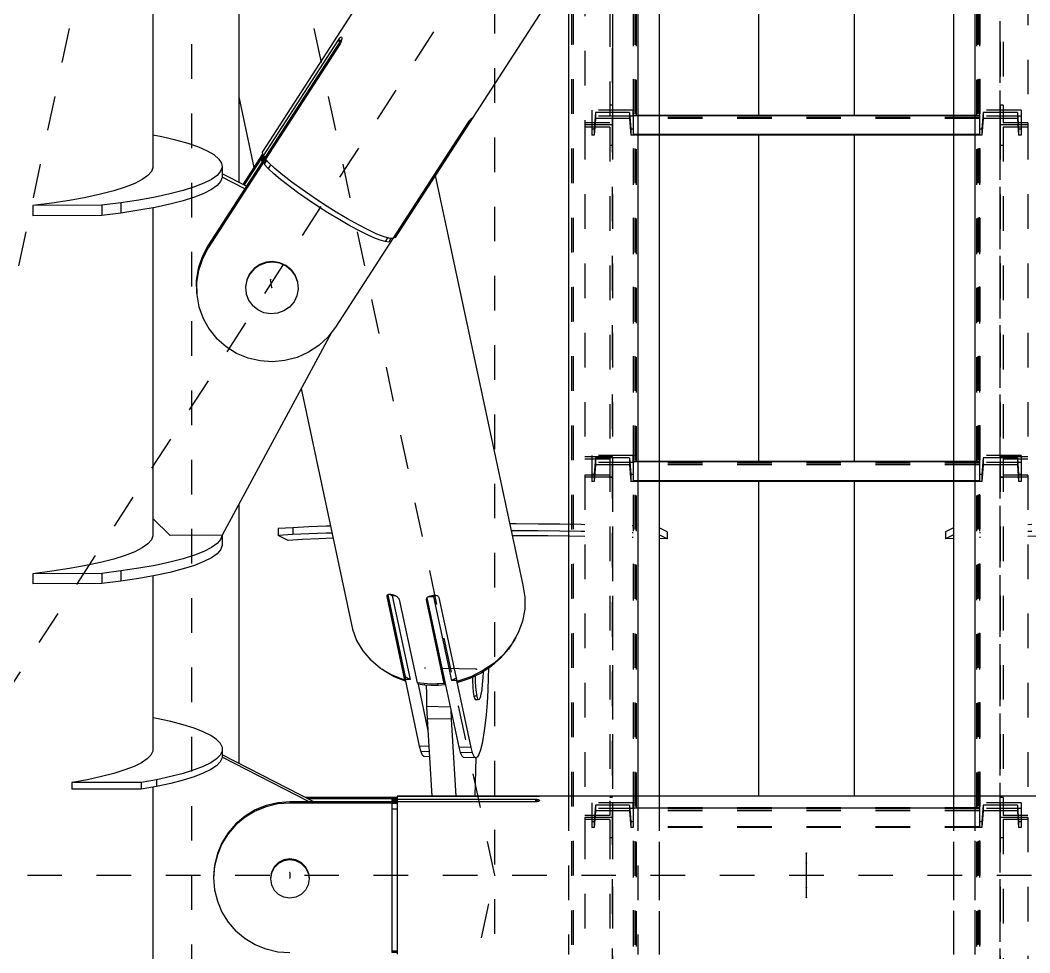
# Model space of a CAD drawing. Header units: millimetres. Extents: x 149919 to 150445, y 136651 to 136866.
# Drawn here: x 150260.593 to 150263.509, y 136700.952 to 136703.645 of the extents above; entities that cross this region are included whole.
import ezdxf

# ---------------------------------------------------------------- set-up
doc = ezdxf.new("R2010")
doc.units = ezdxf.units.MM
doc.header["$LTSCALE"] = 0.25
for name, pattern in [('CENTER', [50.8, 31.75, -6.35, 6.35, -6.35]), ('XKITLINE00', [0]), ('XKITLINE02', [4, 2, -2]), ('XKITLINE03', [6, 3, -1, 1, -1])]:
    doc.linetypes.add(name, pattern=pattern)

# ---------------------------------------------------------------- blocks, each defined once
blk = doc.blocks.new('çatıı')
at = {"color": 8, "linetype": 'CENTER'}
for p, q in [((12015, 4763.35), (12015, 6431.43)), ((12015, 5080.27), (11840, 5900.27)), ((11840, 5080.27), (12370, 5900.27)), ((11840, 5080.27), (11927.5, 5490.27)), ((11927.5, 4670.27), (11927.5, 5490.27)), ((11950.6, 5250.01), (11950.27, 5252.29)), ((12009.7, 5139.77), (11994.83, 5140.11)), ((12105, 5076.72), (12105, 5086.71)), ((12105, 5073.84), (12105, 5083.83)), ((11840, 5080.27), (12370, 5080.27)), ((11840, 4260.27), (12015, 5080.27)), ((11955.8, 5081.06), (11955.8, 5079.49))]:
    blk.add_line(p, q, dxfattribs=at)
at = {"color": 8, "linetype": 'XKITLINE00'}
for p, q in [((12223.93, 5716.37), (11947.78, 5289.11)), ((12262.38, 5691.7), (11986.23, 5264.45)), ((11916.2, 5629.8), (11916.2, 5284.49)), ((11941.09, 5413.7), (11941.09, 5280.41)), ((12091.2, 5394), (12091.2, 5299.69)), ((12118.8, 5394), (12118.8, 5299.69)), ((11969.85, 5321.62), (11969.63, 5321.31)), ((11970.07, 5321.88), (11969.85, 5321.62)), ((11970.65, 5321.12), (11969.85, 5321.62)), ((11970.27, 5322.09), (11970.07, 5321.88)), ((11970.46, 5322.22), (11970.27, 5322.09)), ((11970.62, 5322.28), (11970.46, 5322.22)), ((11970.73, 5322.26), (11970.62, 5322.28)), ((11970.73, 5322.26), (11970.79, 5322.16)), ((11970.78, 5321.73), (11970.74, 5321.42)), ((11970.81, 5321.98), (11970.78, 5321.79)), ((11970.78, 5321.79), (11970.78, 5321.73)), ((11970.79, 5322.16), (11970.81, 5321.98)), ((11970.24, 5320.92), (11932.15, 5262)), ((11969.63, 5321.31), (11948.12, 5288.02)), ((11970.28, 5320.61), (11948.77, 5287.32)), ((11970.3, 5320.39), (11948.78, 5287.1)), ((11970.49, 5320.78), (11969.63, 5321.31)), ((11970.24, 5320.92), (11970.28, 5320.61)), ((11970.5, 5320.75), (11970.24, 5320.92)), ((11970.38, 5320.52), (11970.28, 5320.61)), ((11970.49, 5320.72), (11970.3, 5320.39)), ((11970.49, 5320.78), (11970.48, 5320.77)), ((11970.64, 5321.07), (11970.49, 5320.72)), ((11970.56, 5320.89), (11970.49, 5320.78)), ((11970.74, 5321.42), (11970.64, 5321.07)), ((11941.09, 5305.04), (11945.43, 5284.68)), ((12007.76, 5298.3), (12007.53, 5298.04)), ((12007.92, 5298.46), (12007.76, 5298.3)), ((12007.95, 5298.23), (12007.78, 5297.94)), ((12008.1, 5298.48), (12007.95, 5298.23)), ((12008.11, 5298.7), (12007.97, 5298.52)), ((12008.2, 5298.67), (12008.1, 5298.48)), ((12008.21, 5298.8), (12008.11, 5298.7)), ((12008.25, 5298.79), (12008.2, 5298.67)), ((12008.25, 5298.83), (12008.21, 5298.8)), ((12008.25, 5298.83), (12008.25, 5298.79)), ((12007.08, 5297.43), (11985.56, 5264.14)), ((12007.58, 5297.63), (11986.06, 5264.34)), ((12007.3, 5297.75), (12007.08, 5297.43)), ((12007.53, 5298.04), (12007.3, 5297.75)), ((12007.58, 5297.63), (12007.33, 5297.78)), ((12007.78, 5297.94), (12007.56, 5298.08)), ((12007.78, 5297.94), (12007.58, 5297.63)), ((11918.81, 5293.53), (11916.2, 5294.03)), ((11922.88, 5292.58), (11918.81, 5293.53)), ((11926.45, 5291.57), (11922.88, 5292.58)), ((12091.2, 5294.01), (12091.2, 5199.72)), ((12118.8, 5294.01), (12118.8, 5199.72)), ((11929.51, 5290.51), (11926.45, 5291.57)), ((11932.01, 5289.41), (11929.51, 5290.51)), ((11933.95, 5288.28), (11932.01, 5289.41)), ((11948.79, 5287.09), (11932.23, 5261.47)), ((11935.31, 5287.12), (11933.95, 5288.28)), ((11935.31, 5287.12), (11936.08, 5285.94)), ((11947.86, 5288.44), (11942.28, 5279.81)), ((11947.42, 5287.11), (11942.6, 5279.66)), ((11947.38, 5287.55), (11947.36, 5287.29)), ((11947.36, 5287.29), (11947.46, 5286.95)), ((11947.9, 5288.36), (11947.38, 5287.55)), ((11948.14, 5288.01), (11947.46, 5286.95)), ((11947.46, 5286.95), (11947.67, 5286.55)), ((11948.48, 5287.8), (11947.67, 5286.55)), ((11947.91, 5286.4), (11947.67, 5286.55)), ((11947.78, 5289.11), (11947.87, 5288.42)), ((11947.87, 5288.42), (11948.12, 5288.02)), ((11948.72, 5287.65), (11948.12, 5288.02)), ((11949.1, 5286.74), (11948.37, 5285.6)), ((11948.72, 5287.65), (11948.48, 5287.8)), ((11948.87, 5287.22), (11948.77, 5287.32)), ((11948.77, 5287.32), (11948.8, 5287.11)), ((11948.78, 5287.1), (11949.77, 5286.01)), ((11916.26, 5284.66), (11915.83, 5283.48)), ((11916.21, 5284.98), (11916.26, 5284.66)), ((11936.25, 5284.75), (11935.82, 5283.57)), ((11936.08, 5285.94), (11936.25, 5284.75)), ((11936.25, 5284.75), (11936.25, 5281.8)), ((11948.37, 5285.6), (11949.56, 5284.34)), ((11950.31, 5285.5), (11949.56, 5284.34)), ((11951.17, 5282.85), (11949.56, 5284.34)), ((11951.52, 5284.36), (11949.77, 5286.01)), ((11953.75, 5282.48), (11951.52, 5284.36)), ((11913.19, 5281.16), (11911, 5280.03)), ((11914.8, 5282.31), (11913.19, 5281.16)), ((11915.83, 5283.48), (11914.8, 5282.31)), ((11933.18, 5281.24), (11930.99, 5280.12)), ((11934.79, 5282.4), (11933.18, 5281.24)), ((11935.82, 5283.57), (11934.79, 5282.4)), ((11936.25, 5281.8), (11935.82, 5280.61)), ((11943.33, 5279.29), (11936.25, 5282.82)), ((11942.85, 5278.55), (11936.25, 5281.85)), ((11953.15, 5281.17), (11951.17, 5282.85)), ((11955.47, 5279.35), (11953.15, 5281.17)), ((11956.38, 5280.43), (11953.75, 5282.48)), ((11997.81, 5282.36), (12023.06, 5164.02)), ((11904.97, 5277.91), (11901.17, 5276.93)), ((11908.25, 5278.95), (11904.97, 5277.91)), ((11911, 5280.03), (11908.25, 5278.95)), ((11924.96, 5278), (11921.17, 5277.02)), ((11928.24, 5279.04), (11924.96, 5278)), ((11930.99, 5280.12), (11928.24, 5279.04)), ((11933.18, 5278.29), (11930.99, 5277.17)), ((11934.79, 5279.44), (11933.18, 5278.29)), ((11935.82, 5280.61), (11934.79, 5279.44)), ((11958.05, 5277.44), (11955.47, 5279.35)), ((11959.33, 5278.27), (11956.38, 5280.43)), ((11962.51, 5276.06), (11959.33, 5278.27)), ((11892.17, 5275.16), (11887.04, 5274.39)), ((11896.9, 5276.01), (11892.17, 5275.16)), ((11901.17, 5276.93), (11896.9, 5276.01)), ((11912.17, 5275.25), (11907.04, 5274.48)), ((11916.89, 5276.1), (11912.17, 5275.25)), ((11921.17, 5277.02), (11916.89, 5276.1)), ((11924.96, 5275.05), (11921.17, 5274.07)), ((11928.24, 5276.08), (11924.96, 5275.05)), ((11930.99, 5277.17), (11928.24, 5276.08)), ((11960.84, 5275.48), (11958.05, 5277.44)), ((11963.77, 5273.52), (11960.84, 5275.48)), ((11965.83, 5273.87), (11962.51, 5276.06)), ((11887.04, 5274.39), (11881.54, 5273.7)), ((11901.53, 5273.79), (11881.54, 5273.7)), ((11881.54, 5273.7), (11881.54, 5270.75)), ((11907.04, 5274.48), (11901.53, 5273.79)), ((11901.53, 5273.79), (11901.53, 5270.84)), ((11907.04, 5274.48), (11907.04, 5271.52)), ((11912.17, 5272.3), (11907.04, 5271.52)), ((11916.89, 5273.15), (11912.17, 5272.3)), ((11916.2, 5273.02), (11916.2, 5178.17)), ((11916.22, 5273.03), (11916.22, 5183.33)), ((11921.17, 5274.07), (11916.89, 5273.15)), ((11966.76, 5271.61), (11963.77, 5273.52)), ((11969.19, 5271.78), (11965.83, 5273.87)), ((11901.53, 5270.84), (11881.54, 5270.75)), ((11907.04, 5271.52), (11901.53, 5270.84)), ((11969.73, 5269.8), (11966.76, 5271.61)), ((11972.48, 5269.83), (11969.19, 5271.78)), ((11972.61, 5268.13), (11969.73, 5269.8)), ((11975.6, 5268.1), (11972.48, 5269.83)), ((11975.33, 5266.65), (11972.61, 5268.13)), ((11977.83, 5265.4), (11975.33, 5266.65)), ((11978.47, 5266.63), (11975.6, 5268.1)), ((11980.98, 5265.46), (11978.47, 5266.63)), ((11985.52, 5264.14), (11968.97, 5238.54)), ((11980.03, 5264.4), (11977.83, 5265.4)), ((11981.88, 5263.68), (11980.03, 5264.4)), ((11983.07, 5264.65), (11980.98, 5265.46)), ((11983.33, 5263.25), (11981.88, 5263.68)), ((11984.67, 5264.2), (11983.07, 5264.65)), ((11984.05, 5264.37), (11983.33, 5263.25)), ((11984.36, 5263.14), (11983.33, 5263.25)), ((11985.02, 5264.17), (11984.36, 5263.14)), ((11985.56, 5264.14), (11984.67, 5264.2)), ((11986.06, 5264.34), (11985.8, 5264.5)), ((11986.23, 5264.45), (11986.06, 5264.34)), ((11932.15, 5262), (11930.48, 5258.86)), ((11932.23, 5261.47), (11930.55, 5258.33)), ((11932.15, 5262), (11932.23, 5261.47)), ((11930.48, 5258.86), (11929.34, 5255.49)), ((11930.55, 5258.33), (11929.42, 5254.96)), ((11930.48, 5258.86), (11930.55, 5258.33)), ((11950.94, 5257.48), (11948.96, 5257.31)), ((11952.89, 5257.15), (11950.94, 5257.48)), ((11929.34, 5255.49), (11928.79, 5251.98)), ((11929.42, 5254.96), (11928.86, 5251.46)), ((11945.47, 5255.51), (11944.2, 5254)), ((11945.49, 5255.36), (11944.22, 5253.86)), ((11947.1, 5256.63), (11945.47, 5255.51)), ((11947.12, 5256.49), (11945.49, 5255.36)), ((11948.96, 5257.31), (11947.1, 5256.63)), ((11948.98, 5257.17), (11947.12, 5256.49)), ((11950.96, 5257.34), (11948.98, 5257.17)), ((11952.91, 5257.01), (11950.96, 5257.34)), ((11954.69, 5256.33), (11952.89, 5257.15)), ((11954.71, 5256.19), (11952.91, 5257.01)), ((11954.69, 5256.33), (11954.71, 5256.19)), ((11956.21, 5255.08), (11954.69, 5256.33)), ((11956.23, 5254.94), (11954.71, 5256.19)), ((11956.21, 5255.08), (11957.34, 5253.49)), ((11956.23, 5254.94), (11957.36, 5253.35)), ((11928.79, 5251.98), (11928.83, 5248.44)), ((11943.36, 5252.23), (11943.01, 5250.31)), ((11943.38, 5252.09), (11943.03, 5250.17)), ((11944.2, 5254), (11943.36, 5252.23)), ((11944.22, 5253.86), (11943.38, 5252.09)), ((11944.2, 5254), (11944.22, 5253.86)), ((11957.34, 5253.49), (11958.02, 5251.65)), ((11957.36, 5253.35), (11958.04, 5251.51)), ((11958.02, 5251.65), (11958.04, 5251.51)), ((11928.86, 5251.46), (11928.9, 5247.91)), ((11943.03, 5250.17), (11943.2, 5248.22)), ((11958.21, 5249.57), (11957.86, 5247.64)), ((11958.04, 5251.51), (11958.21, 5249.57)), ((11928.83, 5248.44), (11928.9, 5247.91)), ((11928.9, 5247.91), (11929.53, 5244.43)), ((11943.2, 5248.22), (11943.88, 5246.39)), ((11943.88, 5246.39), (11945.01, 5244.79)), ((11957.02, 5245.87), (11955.75, 5244.37)), ((11957.86, 5247.64), (11957.02, 5245.87)), ((11929.53, 5244.43), (11930.74, 5241.09)), ((11946.53, 5243.54), (11945.01, 5244.79)), ((11948.33, 5242.72), (11946.53, 5243.54)), ((11954.12, 5243.24), (11952.26, 5242.57)), ((11955.75, 5244.37), (11954.12, 5243.24)), ((11930.74, 5241.09), (11932.48, 5238)), ((11950.28, 5242.39), (11948.33, 5242.72)), ((11952.26, 5242.57), (11950.28, 5242.39)), ((11932.48, 5238), (11934.72, 5235.23)), ((11967.83, 5237.05), (11936.22, 5178.49)), ((11968.97, 5238.54), (11966.79, 5235.71)), ((11937.4, 5232.87), (11934.72, 5235.23)), ((11966.79, 5235.71), (11964.17, 5233.27)), ((11940.43, 5230.98), (11937.4, 5232.87)), ((11961.17, 5231.29), (11957.89, 5229.81)), ((11964.17, 5233.27), (11961.17, 5231.29)), ((11943.74, 5229.6), (11940.43, 5230.98)), ((11947.24, 5228.79), (11943.74, 5229.6)), ((11950.83, 5228.55), (11947.24, 5228.79)), ((11954.41, 5228.89), (11950.83, 5228.55)), ((11957.89, 5229.81), (11954.41, 5228.89)), ((11959.06, 5220.82), (11973.89, 5151.35)), ((12091.2, 5194.01), (12091.2, 5103.12)), ((12118.8, 5194.01), (12118.8, 5103.12)), ((11941.09, 5187.51), (11941.09, 5112.58)), ((11916.2, 5183.52), (11916.22, 5183.33)), ((11921.22, 5178.43), (11916.22, 5183.33)), ((12021.16, 5181.76), (12019.28, 5181.76)), ((12027.54, 5181.71), (12021.16, 5181.76)), ((12033.81, 5181.63), (12027.54, 5181.71)), ((12039.93, 5181.53), (12033.81, 5181.63)), ((11916.21, 5178.66), (11916.26, 5178.34)), ((11956.7, 5180.63), (11952.47, 5180.4)), ((11952.47, 5180.4), (11952.47, 5178.4)), ((11961.33, 5180.85), (11956.7, 5180.63)), ((11956.7, 5180.63), (11956.7, 5178.64)), ((11961.33, 5178.85), (11956.7, 5178.64)), ((11966.33, 5181.05), (11961.33, 5180.85)), ((11966.33, 5179.05), (11961.33, 5178.85)), ((11967.54, 5181.09), (11966.33, 5181.05)), ((11967.96, 5179.1), (11966.33, 5179.05)), ((12021.16, 5179.76), (12019.7, 5179.76)), ((12027.54, 5179.71), (12021.16, 5179.76)), ((12033.81, 5179.63), (12027.54, 5179.71)), ((12039.93, 5179.53), (12033.81, 5179.63)), ((12041, 5181.51), (12039.93, 5181.53)), ((12041, 5179.51), (12039.93, 5179.53)), ((12055, 5181.15), (12054.72, 5181.16)), ((12055, 5179.15), (12054.72, 5179.16)), ((12064.79, 5179.46), (12062.5, 5180.63)), ((12064.79, 5179.46), (12064.79, 5177.46)), ((12147.48, 5180.63), (12145.2, 5179.46)), ((12145.2, 5179.46), (12145.2, 5177.46)), ((12155.27, 5181.16), (12154.98, 5181.15)), ((12155.27, 5179.16), (12154.98, 5179.15)), ((12170.06, 5181.53), (12168.98, 5181.51)), ((12170.06, 5179.53), (12168.98, 5179.51)), ((11914.8, 5175.98), (11913.19, 5174.83)), ((11915.83, 5177.15), (11914.8, 5175.98)), ((11916.26, 5178.34), (11915.83, 5177.15)), ((11936.22, 5178.49), (11921.22, 5178.43)), ((11934.8, 5176.07), (11933.18, 5174.92)), ((11935.82, 5177.24), (11934.8, 5176.07)), ((11936.25, 5178.43), (11935.82, 5177.24)), ((11936.24, 5178.53), (11936.25, 5178.43)), ((11936.25, 5178.43), (11936.25, 5175.47)), ((11956.7, 5178.64), (11952.47, 5178.4)), ((11955.28, 5176.97), (11952.47, 5178.4)), ((11959.51, 5177.2), (11955.28, 5176.97)), ((11964.15, 5177.42), (11959.51, 5177.2)), ((11968.29, 5177.58), (11964.15, 5177.42)), ((12023.97, 5178.32), (12020.01, 5178.34)), ((12030.35, 5178.28), (12023.97, 5178.32)), ((12036.62, 5178.2), (12030.35, 5178.28)), ((12041, 5178.13), (12036.62, 5178.2)), ((12055, 5177.8), (12054.72, 5177.81)), ((12064.79, 5177.46), (12062.5, 5178.63)), ((12064.79, 5177.46), (12062.5, 5177.55)), ((12147.48, 5178.63), (12145.2, 5177.46)), ((12147.48, 5177.55), (12145.2, 5177.46)), ((12155.27, 5177.81), (12154.98, 5177.8)), ((12173.37, 5178.2), (12168.98, 5178.13)), ((11911, 5173.71), (11908.25, 5172.62)), ((11913.19, 5174.83), (11911, 5173.71)), ((11930.99, 5173.8), (11928.25, 5172.71)), ((11933.18, 5174.92), (11930.99, 5173.8)), ((11934.8, 5173.12), (11933.18, 5171.96)), ((11935.82, 5174.29), (11934.8, 5173.12)), ((11936.25, 5175.47), (11935.82, 5174.29)), ((11901.17, 5170.6), (11896.9, 5169.69)), ((11904.97, 5171.59), (11901.17, 5170.6)), ((11908.25, 5172.62), (11904.97, 5171.59)), ((11921.17, 5170.69), (11916.89, 5169.77)), ((11924.96, 5171.67), (11921.17, 5170.69)), ((11928.25, 5172.71), (11924.96, 5171.67)), ((11930.99, 5170.84), (11928.25, 5169.76)), ((11933.18, 5171.96), (11930.99, 5170.84)), ((11887.04, 5168.06), (11881.54, 5167.37)), ((11901.53, 5167.46), (11881.54, 5167.37)), ((11881.54, 5167.37), (11881.54, 5164.42)), ((11892.18, 5168.84), (11887.04, 5168.06)), ((11896.9, 5169.69), (11892.18, 5168.84)), ((11907.04, 5168.15), (11901.53, 5167.46)), ((11901.53, 5167.46), (11901.53, 5164.51)), ((11912.17, 5168.92), (11907.04, 5168.15)), ((11907.04, 5168.15), (11907.04, 5165.2)), ((11916.89, 5169.77), (11912.17, 5168.92)), ((11921.17, 5167.74), (11916.89, 5166.82)), ((11924.96, 5168.72), (11921.17, 5167.74)), ((11928.25, 5169.76), (11924.96, 5168.72)), ((11901.53, 5164.51), (11881.54, 5164.42)), ((11907.04, 5165.2), (11901.53, 5164.51)), ((11912.17, 5165.97), (11907.04, 5165.2)), ((11916.89, 5166.82), (11912.17, 5165.97)), ((11916.2, 5166.69), (11916.2, 5116.07)), ((11984.08, 5161.26), (11983.9, 5161.14)), ((11984.04, 5161.24), (11989.06, 5137.73)), ((11984.34, 5161.33), (11984.08, 5161.26)), ((11984.09, 5161.26), (11989.15, 5137.58)), ((11984.65, 5161.36), (11984.34, 5161.33)), ((11985.02, 5161.33), (11984.65, 5161.36)), ((11985.38, 5160.95), (11984.66, 5161.36)), ((11985.41, 5161.26), (11985.02, 5161.33)), ((11985.82, 5161.14), (11985.41, 5161.26)), ((12023.06, 5164.02), (12023.67, 5160.61)), ((11983.9, 5161.14), (11983.81, 5160.99)), ((11983.81, 5160.99), (11983.81, 5160.8)), ((11983.81, 5160.8), (11988.96, 5136.65)), ((11985.38, 5160.95), (11990.54, 5136.81)), ((11986.32, 5160.93), (11985.38, 5160.95)), ((11986.21, 5160.99), (11985.82, 5161.14)), ((11986.58, 5160.8), (11986.21, 5160.99)), ((11986.89, 5160.59), (11986.58, 5160.8)), ((11987.14, 5160.37), (11986.89, 5160.59)), ((11987.14, 5160.37), (11987.28, 5160.19)), ((11987.28, 5160.19), (11987.32, 5160.15)), ((11987.32, 5160.15), (11987.4, 5159.95)), ((11987.4, 5159.95), (11992.56, 5135.8)), ((11995.16, 5160.02), (11995.14, 5159.98)), ((11995.14, 5159.98), (11995.14, 5159.78)), ((11995.14, 5159.78), (12000.29, 5135.63)), ((11995.24, 5160.19), (11995.16, 5160.02)), ((11995.42, 5160.4), (11995.24, 5160.19)), ((11995.34, 5160.31), (12000.39, 5136.68)), ((11995.4, 5160.37), (12004.6, 5117.27)), ((11995.69, 5160.6), (11995.42, 5160.4)), ((11996.02, 5160.77), (11995.69, 5160.6)), ((11997.33, 5160.69), (11995.93, 5160.72)), ((11996.4, 5160.91), (11996.02, 5160.77)), ((11996.81, 5161.01), (11996.4, 5160.91)), ((11997.24, 5161.06), (11996.81, 5161.01)), ((11997.64, 5161.07), (11997.24, 5161.06)), ((11998.05, 5161.02), (11997.33, 5160.69)), ((11997.33, 5160.69), (12002.49, 5136.54)), ((11998.02, 5161.03), (11997.64, 5161.07)), ((11998.35, 5160.94), (11998.02, 5161.03)), ((11998.61, 5160.82), (11998.35, 5160.94)), ((11998.79, 5160.65), (11998.61, 5160.82)), ((11998.79, 5160.65), (11998.88, 5160.46)), ((11998.88, 5160.46), (12004.03, 5136.32)), ((12023.67, 5160.61), (12023.65, 5157.13)), ((12023.65, 5157.13), (12023.02, 5153.65)), ((12023.02, 5153.65), (12021.78, 5150.28)), ((11973.89, 5151.35), (11975.1, 5148.09)), ((12021.78, 5150.28), (12019.97, 5147.09)), ((11975.1, 5148.09), (11976.88, 5145.07)), ((12019.97, 5147.09), (12017.62, 5144.16)), ((12019.86, 5146.96), (12018.95, 5145.54)), ((12020.78, 5148.39), (12020.13, 5147.38)), ((12021.03, 5148.97), (12020.78, 5148.39)), ((11976.88, 5145.07), (11979.2, 5142.36)), ((12017.62, 5144.16), (12014.81, 5141.57)), ((12018.95, 5145.54), (12016.68, 5142.93)), ((11981.99, 5140.03), (11979.2, 5142.36)), ((12014.81, 5141.57), (12011.59, 5139.37)), ((12016.68, 5142.93), (12014.02, 5140.63)), ((11985.19, 5138.13), (11981.99, 5140.03)), ((11983.02, 5139.29), (11982.41, 5139.78)), ((11985.98, 5137.6), (11983.02, 5139.29)), ((11988.72, 5136.71), (11985.19, 5138.13)), ((11985.93, 5137.83), (11985.98, 5137.6)), ((11989.08, 5137.91), (11989.02, 5137.28)), ((12011.03, 5138.67), (12007.76, 5137.11)), ((12011.59, 5139.37), (12008.05, 5137.62)), ((12009.33, 5137.86), (12009.36, 5136.36)), ((12014.02, 5140.63), (12011.03, 5138.67)), ((12011.62, 5139.06), (12011.54, 5137.31)), ((12013.17, 5140.07), (12013.13, 5137.42)), ((11989.19, 5136.33), (11985.98, 5137.6)), ((11988.96, 5136.65), (11988.72, 5136.71)), ((11989.06, 5137.73), (11988.96, 5136.65)), ((11989.02, 5137.28), (11989.09, 5136.96)), ((11989.15, 5137.58), (11989.08, 5136.84)), ((11990.54, 5136.81), (11989.08, 5136.84)), ((11989.08, 5136.84), (11993.2, 5117.53)), ((11990.54, 5136.81), (11989.15, 5137.58)), ((11996.4, 5135.45), (11992.56, 5135.8)), ((11992.75, 5135.79), (11992.82, 5135.45)), ((11994.73, 5135.21), (11992.82, 5135.45)), ((11992.83, 5135.45), (11995.69, 5122.02)), ((11994.64, 5135.61), (11994.73, 5135.21)), ((11996.66, 5135.1), (11994.73, 5135.21)), ((11995.22, 5135.18), (11995.23, 5132.78)), ((12000.29, 5135.63), (11996.4, 5135.45)), ((11998.61, 5135.12), (11996.66, 5135.1)), ((11998.51, 5135.55), (11998.61, 5135.12)), ((12000.55, 5135.28), (11998.61, 5135.12)), ((12000.39, 5136.68), (12000.29, 5135.63)), ((12000.41, 5136.91), (12000.35, 5136.25)), ((12000.35, 5136.25), (12000.55, 5135.28)), ((12000.61, 5135.95), (12000.55, 5135.28)), ((12003.84, 5137.18), (12002.49, 5136.54)), ((12003.95, 5136.51), (12002.49, 5136.54)), ((12003.96, 5136.64), (12003.95, 5136.51)), ((12003.95, 5136.51), (12008.07, 5117.2)), ((12004.28, 5136.37), (12004.03, 5136.32)), ((12004.21, 5136.35), (12004.29, 5135.98)), ((12008.05, 5137.62), (12004.28, 5136.37)), ((12007.76, 5137.11), (12004.29, 5135.98)), ((12007.68, 5137.49), (12007.76, 5137.11)), ((12008.54, 5137.49), (12008.56, 5136.38)), ((12008.56, 5136.38), (12008.65, 5134.65)), ((12009.36, 5136.36), (12009.44, 5134.63)), ((12011.4, 5135.48), (12011.22, 5133.87)), ((12011.54, 5137.31), (12011.4, 5135.48)), ((12013.13, 5137.42), (12012.99, 5133.68)), ((11995.23, 5132.78), (11995.32, 5129)), ((12008.65, 5134.65), (12008.79, 5133.17)), ((12008.79, 5133.17), (12008.97, 5132.03)), ((12008.97, 5132.03), (12009.19, 5131.27)), ((12009.77, 5132.01), (12008.97, 5132.03)), ((12009.44, 5134.63), (12009.58, 5133.15)), ((12009.58, 5133.15), (12009.77, 5132.01)), ((12009.77, 5132.01), (12009.99, 5131.25)), ((12011, 5132.55), (12010.75, 5131.59)), ((12011.22, 5133.87), (12011, 5132.55)), ((12012.99, 5133.68), (12012.78, 5130.04)), ((12009.19, 5131.27), (12009.44, 5130.94)), ((12010.23, 5130.92), (12009.44, 5130.94)), ((12009.99, 5131.25), (12010.23, 5130.92)), ((12010.49, 5131.04), (12010.23, 5130.92)), ((12010.75, 5131.59), (12010.49, 5131.04)), ((12012.78, 5130.04), (12012.5, 5126.62)), ((12002.13, 5128.85), (11995.32, 5129)), ((11995.32, 5129), (11995.49, 5125.47)), ((12002.29, 5128.07), (12002.42, 5125.31)), ((12012.5, 5126.62), (12012.17, 5123.47)), ((11917.34, 5125.53), (11916.2, 5125.74)), ((11921.4, 5124.64), (11917.34, 5125.53)), ((11925.01, 5123.7), (11921.4, 5124.64)), ((11928.16, 5122.71), (11925.01, 5123.7)), ((12002.42, 5125.31), (11995.49, 5125.47)), ((11995.49, 5125.47), (11996.83, 5103.07)), ((12002.42, 5125.31), (12003.76, 5103.07)), ((12012.17, 5123.47), (12011.78, 5120.69)), ((11930.81, 5121.68), (11928.16, 5122.71)), ((11932.96, 5120.61), (11930.81, 5121.68)), ((11934.59, 5119.51), (11932.96, 5120.61)), ((12011.78, 5120.69), (12011.34, 5118.34)), ((11934.59, 5119.51), (11935.68, 5118.4)), ((11935.68, 5118.4), (11936.23, 5117.27)), ((11995.97, 5117.46), (11993.2, 5117.53)), ((11993.2, 5117.53), (11993.61, 5115.97)), ((12011.34, 5118.34), (12010.88, 5116.48)), ((11915.68, 5115), (11914.59, 5113.89)), ((11916.23, 5116.13), (11915.68, 5115)), ((11916.2, 5117.33), (11916.23, 5117.27)), ((11916.23, 5117.27), (11916.23, 5116.13)), ((11935.68, 5115), (11934.59, 5113.89)), ((11936.23, 5116.13), (11935.68, 5115)), ((11936.23, 5117.27), (11936.23, 5116.13)), ((11936.23, 5116.13), (11936.23, 5114.17)), ((11962.72, 5101.49), (11936.23, 5115.07)), ((11996.06, 5115.92), (11993.61, 5115.97)), ((11993.61, 5115.97), (11994.06, 5114.97)), ((11994.54, 5114.55), (11994.06, 5114.97)), ((11996.14, 5114.52), (11994.54, 5114.55)), ((12008.07, 5117.2), (12004.6, 5117.27)), ((12004.6, 5117.27), (12005.01, 5115.72)), ((12008.48, 5115.64), (12005.01, 5115.72)), ((12005.01, 5115.72), (12005.46, 5114.72)), ((12005.94, 5114.3), (12005.46, 5114.72)), ((12008.07, 5117.2), (12008.48, 5115.64)), ((12008.48, 5115.64), (12008.93, 5114.64)), ((12009.41, 5114.22), (12008.93, 5114.64)), ((12010.39, 5115.15), (12009.9, 5114.4)), ((12010.88, 5116.48), (12010.39, 5115.15)), ((11910.81, 5111.72), (11908.16, 5110.69)), ((11912.96, 5112.79), (11910.81, 5111.72)), ((11914.59, 5113.89), (11912.96, 5112.79)), ((11930.81, 5111.72), (11928.16, 5110.69)), ((11932.96, 5112.79), (11930.81, 5111.72)), ((11934.59, 5113.89), (11932.96, 5112.79)), ((11934.59, 5111.92), (11932.96, 5110.82)), ((11935.68, 5113.04), (11934.59, 5111.92)), ((11936.23, 5114.17), (11935.68, 5113.04)), ((11961.35, 5101.49), (11936.23, 5114.37)), ((12009.41, 5114.22), (12005.94, 5114.3)), ((12009.53, 5114.27), (12009.21, 5103.07)), ((12009.9, 5114.4), (12009.41, 5114.22)), ((11901.4, 5108.76), (11897.34, 5107.87)), ((11905.01, 5109.7), (11901.4, 5108.76)), ((11908.16, 5110.69), (11905.01, 5109.7)), ((11921.4, 5108.76), (11917.34, 5107.87)), ((11925.01, 5109.7), (11921.4, 5108.76)), ((11928.16, 5110.69), (11925.01, 5109.7)), ((11928.16, 5108.72), (11925.01, 5107.73)), ((11930.81, 5109.75), (11928.16, 5108.72)), ((11932.96, 5110.82), (11930.81, 5109.75)), ((11897.34, 5107.87), (11892.88, 5107.06)), ((11892.88, 5107.06), (11892.88, 5105.09)), ((11912.88, 5107.06), (11892.88, 5107.06)), ((11917.34, 5107.87), (11912.88, 5107.06)), ((11912.88, 5107.06), (11912.88, 5105.09)), ((11917.34, 5105.91), (11912.88, 5105.09)), ((11917.34, 5107.87), (11917.34, 5105.91)), ((11921.4, 5106.79), (11917.34, 5105.91)), ((11925.01, 5107.73), (11921.4, 5106.79)), ((11912.88, 5105.09), (11892.88, 5105.09)), ((11916.2, 5105.69), (11916.2, 5050.39)), ((11986.8, 5103.07), (11986.8, 5102.98)), ((12026.8, 5103.07), (11986.8, 5103.07)), ((11986.8, 5102.98), (11986.8, 5101.51)), ((12026.8, 5102.98), (11986.8, 5102.98)), ((12026.8, 5103.07), (12026.8, 5102.98)), ((12027.11, 5103.07), (12026.8, 5103.07)), ((12027.11, 5102.99), (12026.8, 5102.98)), ((12027.39, 5103.08), (12027.11, 5103.07)), ((12027.11, 5103.07), (12027.11, 5102.99)), ((12027.39, 5103), (12027.11, 5102.99)), ((12027.63, 5103.1), (12027.39, 5103.08)), ((12027.63, 5103.02), (12027.39, 5103)), ((12027.8, 5103.12), (12027.63, 5103.1)), ((12027.8, 5103.04), (12027.63, 5103.02)), ((12027.88, 5103.1), (12027.8, 5103.12)), ((12182.19, 5103.12), (12027.8, 5103.12)), ((12027.88, 5103.07), (12027.8, 5103.04)), ((12027.88, 5103.1), (12027.88, 5103.07)), ((11949, 5100.43), (11945.81, 5099.13)), ((11949, 5100.08), (11945.81, 5098.78)), ((11952.35, 5101.23), (11949, 5100.43)), ((11952.35, 5100.88), (11949, 5100.08)), ((11955.8, 5101.49), (11952.35, 5101.23)), ((11952.35, 5101.23), (11952.35, 5100.88)), ((11955.8, 5101.14), (11952.35, 5100.88)), ((12026.8, 5101.49), (11955.8, 5101.49)), ((11955.8, 5101.49), (11955.8, 5101.14)), ((11986.8, 5101.14), (11955.8, 5101.14)), ((11986.8, 5102.72), (11960.32, 5102.72)), ((11985.3, 5102.37), (11961.01, 5102.37)), ((11986.8, 5102.57), (11985.3, 5102.57)), ((11985.3, 5102.57), (11985.3, 5101.51)), ((11986.8, 5102.46), (11985.3, 5102.46)), ((11986.8, 5102.04), (11985.3, 5102.04)), ((11986.8, 5101.73), (11985.3, 5101.73)), ((11986.8, 5101), (11985.3, 5101)), ((11985.3, 5101), (11985.3, 5059.29)), ((12026.8, 5102.14), (11986.8, 5102.14)), ((11986.8, 5101.73), (11986.8, 5101.51)), ((12026.8, 5101.45), (11986.8, 5101.45)), ((11986.8, 5101.45), (11986.8, 5065.56)), ((12027.11, 5102.13), (12026.8, 5102.14)), ((12026.8, 5102.14), (12026.8, 5101.51)), ((12026.8, 5101.49), (12026.8, 5101.45)), ((12027.11, 5101.47), (12026.8, 5101.45)), ((12027.39, 5102.1), (12027.11, 5102.13)), ((12027.11, 5102.13), (12027.11, 5101.47)), ((12027.39, 5101.53), (12027.11, 5101.47)), ((12027.63, 5102.04), (12027.39, 5102.1)), ((12027.63, 5101.62), (12027.39, 5101.53)), ((12027.8, 5101.97), (12027.63, 5102.04)), ((12027.8, 5101.73), (12027.63, 5101.62)), ((12027.88, 5101.9), (12027.8, 5101.97)), ((12027.88, 5101.81), (12027.8, 5101.73)), ((12027.88, 5101.9), (12027.88, 5101.81)), ((11942.86, 5097.36), (11940.24, 5095.15)), ((11942.86, 5097.01), (11940.24, 5094.8)), ((11945.81, 5099.13), (11942.86, 5097.36)), ((11945.81, 5098.78), (11942.86, 5097.01)), ((11986.8, 5099.4), (11985.3, 5099.4)), ((11940.24, 5095.15), (11938, 5092.57)), ((11940.24, 5094.8), (11938, 5092.22)), ((11938, 5092.57), (11936.19, 5089.67)), ((11938, 5092.22), (11936.19, 5089.32)), ((11936.19, 5089.67), (11934.87, 5086.53)), ((11936.19, 5089.32), (11934.87, 5086.18)), ((11934.87, 5086.53), (11934.07, 5083.22)), ((11934.87, 5086.18), (11934.07, 5082.87)), ((11934.07, 5083.22), (11933.8, 5079.84)), ((11934.07, 5082.87), (11933.8, 5079.49)), ((11951.26, 5082.73), (11950.47, 5081.19)), ((11951.26, 5082.59), (11950.47, 5081.05)), ((11951.26, 5082.59), (11950.47, 5081.05)), ((11951.26, 5082.45), (11950.47, 5080.91)), ((11952.5, 5083.95), (11951.26, 5082.73)), ((11952.5, 5083.81), (11951.26, 5082.59)), ((11952.5, 5083.81), (11951.26, 5082.59)), ((11952.5, 5083.66), (11951.26, 5082.45)), ((11954.06, 5084.73), (11952.5, 5083.95)), ((11954.06, 5084.59), (11952.5, 5083.81)), ((11954.06, 5084.59), (11952.5, 5083.81)), ((11954.06, 5084.45), (11952.5, 5083.66)), ((11955.8, 5085), (11954.06, 5084.73)), ((11955.8, 5084.86), (11954.06, 5084.59)), ((11955.8, 5084.86), (11954.06, 5084.59)), ((11955.8, 5084.72), (11954.06, 5084.45)), ((11955.8, 5085), (11955.8, 5084.86)), ((11957.53, 5084.73), (11955.8, 5085)), ((11957.53, 5084.59), (11955.8, 5084.86)), ((11957.53, 5084.59), (11955.8, 5084.86)), ((11955.8, 5084.86), (11955.8, 5084.72)), ((11957.53, 5084.45), (11955.8, 5084.72)), ((11959.09, 5083.95), (11957.53, 5084.73)), ((11959.09, 5083.81), (11957.53, 5084.59)), ((11959.09, 5083.81), (11957.53, 5084.59)), ((11959.09, 5083.66), (11957.53, 5084.45)), ((11960.33, 5082.73), (11959.09, 5083.95)), ((11960.33, 5082.59), (11959.09, 5083.81)), ((11960.33, 5082.59), (11959.09, 5083.81)), ((11960.33, 5082.45), (11959.09, 5083.66)), ((11960.33, 5082.73), (11961.12, 5081.19)), ((11960.33, 5082.59), (11961.12, 5081.05)), ((11960.33, 5082.59), (11961.12, 5081.05)), ((11960.33, 5082.45), (11961.12, 5080.91)), ((11933.8, 5079.84), (11933.8, 5079.49)), ((11950.47, 5081.19), (11950.2, 5079.49)), ((11950.47, 5081.05), (11950.2, 5079.34)), ((11950.47, 5081.05), (11950.2, 5079.34)), ((11950.47, 5080.91), (11950.2, 5079.2)), ((11961.12, 5081.19), (11961.4, 5079.49)), ((11961.12, 5081.05), (11961.4, 5079.34)), ((11961.12, 5081.05), (11961.4, 5079.34)), ((11961.12, 5080.91), (11961.4, 5079.2)), ((11933.8, 5079.49), (11934.07, 5076.1)), ((11950.2, 5079.49), (11950.2, 5079.34)), ((11950.2, 5079.34), (11950.2, 5079.2)), ((11950.2, 5079.2), (11950.47, 5077.5)), ((11950.47, 5077.5), (11951.26, 5075.96)), ((11961.12, 5077.5), (11960.33, 5075.96)), ((11961.4, 5079.2), (11961.12, 5077.5)), ((11961.4, 5079.49), (11961.4, 5079.34)), ((11961.4, 5079.34), (11961.4, 5079.2)), ((11934.07, 5076.1), (11934.87, 5072.79)), ((11952.5, 5074.74), (11951.26, 5075.96)), ((11954.06, 5073.96), (11952.5, 5074.74)), ((11955.8, 5073.69), (11954.06, 5073.96)), ((11957.53, 5073.96), (11955.8, 5073.69)), ((11959.09, 5074.74), (11957.53, 5073.96)), ((11960.33, 5075.96), (11959.09, 5074.74)), ((11934.87, 5072.79), (11936.19, 5069.65)), ((11936.19, 5069.65), (11938, 5066.75)), ((11938, 5066.75), (11940.24, 5064.17)), ((11986.8, 5065.56), (11986.8, 5057.48)), ((11942.86, 5061.96), (11940.24, 5064.17)), ((11945.81, 5060.19), (11942.86, 5061.96)), ((11949, 5058.89), (11945.81, 5060.19)), ((11985.3, 5059.29), (11985.3, 5058.33)), ((11952.35, 5058.09), (11949, 5058.89)), ((11955.8, 5057.83), (11952.35, 5058.09)), ((11986.8, 5058.33), (11985.3, 5058.33)), ((11985.3, 5058.33), (11985.3, 5057.94)), ((11986.8, 5057.94), (11985.3, 5057.94))]:
    blk.add_line(p, q, dxfattribs=at)
at = {"color": 1, "linetype": 'XKITLINE03'}
for p, q in [((12049, 4289.12), (12049, 5553.53)), ((12160.98, 4289.11), (12160.98, 5553.53)), ((12054.98, 5549.66), (12055.01, 4280.28)), ((12154.98, 4280.28), (12154.98, 5549.66)), ((12049, 5395.23), (12049, 5296.94)), ((12160.98, 5296.94), (12160.98, 5395.23)), ((12055, 5299.51), (12055, 5301.21)), ((12154.98, 5301.21), (12154.98, 5299.51)), ((12055, 5299.69), (12154.98, 5299.69)), ((12049, 5296.94), (12049, 5201.07)), ((12160.98, 5201.07), (12160.98, 5296.94)), ((12055, 5199.51), (12055, 5201.54)), ((12055, 5199.72), (12154.98, 5199.72)), ((12154.98, 5201.54), (12154.98, 5199.51)), ((12049, 5195.25), (12049, 5096.97)), ((12160.98, 5096.97), (12160.98, 5195.25)), ((12055, 5099.54), (12055, 5101.23)), ((12154.98, 5101.23), (12154.98, 5099.54)), ((12055, 5099.72), (12154.98, 5099.72)), ((12049, 5096.97), (12049, 5001.09)), ((12160.98, 5001.09), (12160.98, 5096.97))]:
    blk.add_line(p, q, dxfattribs=at)
at = {"color": 116, "linetype": 'XKITLINE02', "true_color": 0x136734}
for p, q in [((12037.15, 5550.14), (12037.15, 4298.1)), ((12037.68, 5550.18), (12037.68, 4297.66)), ((12054.92, 5550.18), (12054.92, 4280.33)), ((12054.98, 5549.66), (12055.01, 4280.28)), ((12054.99, 5549.97), (12055.02, 4280.58)), ((12055.45, 5550.14), (12055.45, 4279.7)), ((12055.83, 5549.68), (12055.86, 4280.3)), ((12055.84, 5549.94), (12055.87, 4280.56)), ((12062.48, 5549.67), (12062.51, 4280.29)), ((12062.48, 5549.66), (12062.51, 4280.28)), ((12062.49, 5549.95), (12062.52, 4280.57)), ((12147.48, 5549.96), (12147.48, 4280.57)), ((12147.48, 5549.67), (12147.48, 4280.28)), ((12153.68, 5550.19), (12153.68, 4278.85)), ((12154.13, 5549.94), (12154.13, 4280.56)), ((12154.13, 5549.68), (12154.13, 4280.3)), ((12154.53, 5550.14), (12154.53, 4279.7)), ((12154.98, 5549.96), (12154.98, 4280.58)), ((12154.98, 5549.66), (12154.98, 4280.28)), ((12155.06, 5550.18), (12155.06, 4280.34)), ((12049, 5400.97), (12049, 5296.94)), ((12160.98, 5400.97), (12160.98, 5301.21)), ((12161.78, 5400.97), (12161.78, 5297.52)), ((12168.98, 5395.8), (12168.98, 5296.94)), ((12048.2, 5369.47), (12048.2, 5297.52)), ((12049, 5370.71), (12049, 5296.94)), ((12041, 5358.33), (12041, 5296.94)), ((12043, 5301.21), (12043, 5299.51)), ((12043, 5301.21), (12043, 5295.71)), ((12055, 5301.21), (12043, 5301.21)), ((12049, 5302.69), (12048.2, 5302.69)), ((12055, 5301.21), (12055, 5299.51)), ((12055, 5301.21), (12055, 5295.71)), ((12154.98, 5301.21), (12154.98, 5294.01)), ((12166.98, 5301.21), (12154.98, 5301.21)), ((12160.98, 5302.69), (12160.98, 5296.94)), ((12161.78, 5302.69), (12160.98, 5302.69)), ((12161.78, 5302.69), (12161.78, 5297.52)), ((12166.98, 5301.21), (12166.98, 5294.01)), ((12043, 5299.51), (12043, 5294.01)), ((12055, 5299.51), (12043, 5299.51)), ((12044.07, 5300.51), (12043.68, 5295.71)), ((12044.07, 5298.81), (12043.68, 5294.01)), ((12044.07, 5300.51), (12044.07, 5298.81)), ((12053.94, 5300.51), (12044.07, 5300.51)), ((12053.94, 5298.81), (12044.07, 5298.81)), ((12053.94, 5300.51), (12053.94, 5298.81)), ((12053.94, 5300.51), (12054.32, 5295.71)), ((12053.94, 5298.81), (12054.32, 5294.01)), ((12055, 5299.69), (12055, 5294.01)), ((12062.49, 5299.69), (12055, 5299.69)), ((12154.98, 5299.51), (12055, 5299.51)), ((12055, 5299.51), (12055, 5294.01)), ((12154.98, 5298.98), (12055, 5298.98)), ((12154.98, 5298.83), (12055, 5298.83)), ((12154.98, 5299.69), (12147.48, 5299.69)), ((12154.98, 5299.69), (12154.98, 5294.01)), ((12166.98, 5299.51), (12154.98, 5299.51)), ((12156.05, 5300.51), (12155.66, 5295.71)), ((12156.05, 5298.81), (12155.66, 5294.01)), ((12165.92, 5300.51), (12156.05, 5300.51)), ((12156.05, 5300.51), (12156.05, 5298.81)), ((12165.92, 5298.81), (12156.05, 5298.81)), ((12165.92, 5300.51), (12166.3, 5295.71)), ((12165.92, 5300.51), (12165.92, 5298.81)), ((12165.92, 5298.81), (12166.3, 5294.01)), ((12048.2, 5297.52), (12041, 5297.52)), ((12041, 5296.94), (12041, 5296.36)), ((12049, 5296.94), (12041, 5296.94)), ((12041, 5296.94), (12041, 5200.48)), ((12049, 5296.94), (12041, 5296.94)), ((12048.2, 5296.36), (12041, 5296.36)), ((12043, 5295.71), (12043, 5294.01)), ((12043.68, 5295.71), (12043, 5295.71)), ((12043.68, 5295.71), (12043.68, 5294.01)), ((12048.2, 5296.36), (12048.2, 5291.06)), ((12048.2, 5296.36), (12048.2, 5195.18)), ((12049, 5296.94), (12049, 5291.06)), ((12049, 5296.94), (12049, 5195.18)), ((12054.32, 5295.71), (12054.32, 5294.01)), ((12055, 5295.71), (12054.32, 5295.71)), ((12055, 5295.71), (12055, 5294.01)), ((12155.66, 5295.71), (12154.98, 5295.71)), ((12155.66, 5295.71), (12155.66, 5294.01)), ((12168.98, 5296.94), (12160.98, 5296.94)), ((12160.98, 5296.94), (12160.98, 5195.18)), ((12168.98, 5296.94), (12160.98, 5296.94)), ((12168.98, 5297.52), (12161.78, 5297.52)), ((12161.78, 5296.36), (12161.78, 5195.18)), ((12168.98, 5296.36), (12161.78, 5296.36)), ((12166.98, 5295.71), (12166.3, 5295.71)), ((12166.3, 5295.71), (12166.3, 5294.01)), ((12168.98, 5297.52), (12168.98, 5296.94)), ((12168.98, 5296.94), (12168.98, 5200.48)), ((12043.68, 5294.01), (12043, 5294.01)), ((12055, 5294.01), (12054.32, 5294.01)), ((12062.49, 5294.19), (12055, 5294.19)), ((12062.49, 5294.18), (12055, 5294.18)), ((12062.49, 5294.02), (12055, 5294.02)), ((12062.49, 5294.01), (12055, 5294.01)), ((12154.98, 5294.19), (12147.48, 5294.19)), ((12154.98, 5294.18), (12147.48, 5294.18)), ((12154.98, 5294.02), (12147.48, 5294.02)), ((12154.98, 5294.01), (12147.48, 5294.01)), ((12155.66, 5294.01), (12154.98, 5294.01)), ((12166.98, 5294.01), (12166.3, 5294.01)), ((12049, 5291.06), (12048.2, 5291.06)), ((12161.78, 5291.06), (12160.98, 5291.06)), ((12049, 5201.07), (12041, 5201.07)), ((12048.2, 5200.48), (12041, 5200.48)), ((12043, 5201.54), (12043, 5199.51)), ((12055, 5201.54), (12043, 5201.54)), ((12043, 5201.07), (12043, 5196.04)), ((12043, 5199.51), (12043, 5194.01)), ((12055, 5199.51), (12043, 5199.51)), ((12044.07, 5200.84), (12043.68, 5196.04)), ((12044.07, 5200.84), (12044.07, 5198.81)), ((12053.94, 5200.84), (12044.07, 5200.84)), ((12049, 5200.99), (12048.2, 5200.99)), ((12048.2, 5200.99), (12048.2, 5195.83)), ((12048.2, 5200.99), (12048.2, 5101.73)), ((12049, 5200.99), (12049, 5195.25)), ((12049, 5200.99), (12049, 5096.97)), ((12053.94, 5200.84), (12053.94, 5198.81)), ((12053.94, 5200.84), (12054.32, 5196.04)), ((12055, 5201.54), (12055, 5199.51)), ((12055, 5201.54), (12055, 5196.04)), ((12055, 5199.72), (12055, 5194.01)), ((12062.49, 5199.72), (12055, 5199.72)), ((12154.98, 5199.51), (12055, 5199.51)), ((12055, 5199.51), (12055, 5194.01)), ((12154.98, 5199.72), (12147.48, 5199.72)), ((12154.98, 5201.54), (12154.98, 5194.01)), ((12166.98, 5201.54), (12154.98, 5201.54)), ((12154.98, 5199.72), (12154.98, 5194.01)), ((12166.98, 5199.51), (12154.98, 5199.51)), ((12156.05, 5200.84), (12155.66, 5196.04)), ((12165.92, 5200.84), (12156.05, 5200.84)), ((12156.05, 5200.84), (12156.05, 5198.81)), ((12168.98, 5201.07), (12160.98, 5201.07)), ((12160.98, 5200.99), (12160.98, 5096.97)), ((12161.78, 5200.99), (12160.98, 5200.99)), ((12161.78, 5200.99), (12161.78, 5097.54)), ((12168.98, 5200.48), (12161.78, 5200.48)), ((12165.92, 5200.84), (12166.3, 5196.04)), ((12165.92, 5200.84), (12165.92, 5198.81)), ((12166.98, 5201.54), (12166.98, 5194.01)), ((12044.07, 5198.81), (12043.68, 5194.01)), ((12053.94, 5198.81), (12044.07, 5198.81)), ((12053.94, 5198.81), (12054.32, 5194.01)), ((12154.98, 5199), (12055, 5199)), ((12154.98, 5198.82), (12055, 5198.82)), ((12156.05, 5198.81), (12155.66, 5194.01)), ((12165.92, 5198.81), (12156.05, 5198.81)), ((12165.92, 5198.81), (12166.3, 5194.01)), ((12048.2, 5195.83), (12041, 5195.83)), ((12041, 5195.83), (12041, 5195.25)), ((12041, 5195.83), (12041, 5096.97)), ((12049, 5195.25), (12041, 5195.25)), ((12043, 5196.04), (12043, 5194.01)), ((12043.68, 5196.04), (12043, 5196.04)), ((12043.68, 5194.01), (12043, 5194.01)), ((12043.68, 5196.04), (12043.68, 5194.01)), ((12049, 5195.18), (12048.2, 5195.18)), ((12054.32, 5196.04), (12054.32, 5194.01)), ((12055, 5196.04), (12054.32, 5196.04)), ((12055, 5194.01), (12054.32, 5194.01)), ((12055, 5196.04), (12055, 5194.01)), ((12062.5, 5194.22), (12055, 5194.22)), ((12062.5, 5194.21), (12055, 5194.21)), ((12062.5, 5194.02), (12055, 5194.02)), ((12062.5, 5194.01), (12055, 5194.01)), ((12154.98, 5194.22), (12147.48, 5194.22)), ((12154.98, 5194.21), (12147.48, 5194.21)), ((12154.98, 5194.02), (12147.48, 5194.02)), ((12154.98, 5194.01), (12147.48, 5194.01)), ((12155.66, 5196.04), (12154.98, 5196.04)), ((12155.66, 5194.01), (12154.98, 5194.01)), ((12155.66, 5196.04), (12155.66, 5194.01)), ((12168.98, 5195.25), (12160.98, 5195.25)), ((12161.78, 5195.18), (12160.98, 5195.18)), ((12168.98, 5195.83), (12161.78, 5195.83)), ((12166.98, 5196.04), (12166.3, 5196.04)), ((12166.3, 5196.04), (12166.3, 5194.01)), ((12166.98, 5194.01), (12166.3, 5194.01)), ((12168.98, 5195.83), (12168.98, 5096.97)), ((12168.98, 5195.83), (12168.98, 5097.54)), ((12036.3, 5103.12), (12036.3, 5057.42)), ((12056.3, 5103.12), (12056.3, 5057.42)), ((12062.5, 5103.12), (12062.5, 5057.42)), ((12147.48, 5103.12), (12147.48, 5057.42)), ((12153.68, 5103.12), (12153.68, 5057.42)), ((12043, 5101.23), (12043, 5099.54)), ((12043, 5101.23), (12043, 5095.74)), ((12055, 5101.23), (12043, 5101.23)), ((12044.07, 5100.53), (12043.68, 5095.74)), ((12044.07, 5100.53), (12044.07, 5098.84)), ((12053.94, 5100.53), (12044.07, 5100.53)), ((12049, 5102.71), (12048.2, 5102.71)), ((12048.2, 5101.73), (12048.2, 5097.54)), ((12053.94, 5100.53), (12053.94, 5098.84)), ((12053.94, 5100.53), (12054.32, 5095.74)), ((12055, 5101.23), (12055, 5099.54)), ((12055, 5101.23), (12055, 5095.74)), ((12154.98, 5101.23), (12154.98, 5094.04)), ((12166.98, 5101.23), (12154.98, 5101.23)), ((12156.05, 5100.53), (12155.66, 5095.74)), ((12165.92, 5100.53), (12156.05, 5100.53)), ((12156.05, 5100.53), (12156.05, 5098.84)), ((12161.78, 5102.71), (12160.98, 5102.71)), ((12161.78, 5102.71), (12161.78, 5097.54)), ((12165.92, 5100.53), (12166.3, 5095.74)), ((12165.92, 5100.53), (12165.92, 5098.84)), ((12166.98, 5101.23), (12166.98, 5094.04)), ((12048.2, 5097.54), (12041, 5097.54)), ((12043, 5099.54), (12043, 5094.04)), ((12055, 5099.54), (12043, 5099.54)), ((12044.07, 5098.84), (12043.68, 5094.04)), ((12053.94, 5098.84), (12044.07, 5098.84)), ((12053.94, 5098.84), (12054.32, 5094.04)), ((12055, 5099.72), (12055, 5094.04)), ((12154.98, 5099.72), (12055, 5099.72)), ((12154.98, 5099.54), (12055, 5099.54)), ((12055, 5099.54), (12055, 5094.04)), ((12154.98, 5099), (12055, 5099)), ((12154.98, 5098.85), (12055, 5098.85)), ((12154.98, 5099.72), (12154.98, 5094.04)), ((12166.98, 5099.54), (12154.98, 5099.54)), ((12156.05, 5098.84), (12155.66, 5094.04)), ((12165.92, 5098.84), (12156.05, 5098.84)), ((12168.98, 5097.54), (12161.78, 5097.54)), ((12165.92, 5098.84), (12166.3, 5094.04)), ((12041, 5096.97), (12041, 5094.93)), ((12049, 5096.97), (12041, 5096.97)), ((12049, 5096.97), (12041, 5096.97)), ((12048.2, 5096.38), (12041, 5096.38)), ((12041, 5094.93), (12041, 5000.5)), ((12043, 5095.74), (12043, 5094.04)), ((12043.68, 5095.74), (12043, 5095.74)), ((12043.68, 5095.74), (12043.68, 5094.04)), ((12048.2, 5096.38), (12048.2, 5088.05)), ((12048.2, 5094.93), (12048.2, 4995.2)), ((12049, 5096.97), (12049, 5088.05)), ((12049, 5094.93), (12049, 4995.2)), ((12054.32, 5095.74), (12054.32, 5094.04)), ((12055, 5095.74), (12054.32, 5095.74)), ((12055, 5095.74), (12055, 5094.04)), ((12154.98, 5094.22), (12055, 5094.22)), ((12154.98, 5094.21), (12055, 5094.21)), ((12155.66, 5095.74), (12154.98, 5095.74)), ((12155.66, 5095.74), (12155.66, 5094.04)), ((12160.98, 5096.97), (12160.98, 4995.2)), ((12168.98, 5096.97), (12160.98, 5096.97)), ((12168.98, 5096.97), (12160.98, 5096.97)), ((12161.78, 5096.38), (12161.78, 4995.2)), ((12168.98, 5096.38), (12161.78, 5096.38)), ((12166.98, 5095.74), (12166.3, 5095.74)), ((12166.3, 5095.74), (12166.3, 5094.04)), ((12168.98, 5096.97), (12168.98, 5000.5)), ((12043.68, 5094.04), (12043, 5094.04)), ((12055, 5094.04), (12054.32, 5094.04)), ((12154.98, 5094.05), (12055, 5094.05)), ((12154.98, 5094.04), (12055, 5094.04)), ((12155.66, 5094.04), (12154.98, 5094.04)), ((12166.98, 5094.04), (12166.3, 5094.04)), ((12049, 5091.08), (12048.2, 5091.08)), ((12161.78, 5091.08), (12160.98, 5091.08))]:
    blk.add_line(p, q, dxfattribs=at)
at = {"color": 7, "linetype": 'XKITLINE00'}
for p, q in [((12153.68, 5523.52), (12153.68, 5103.12)), ((12147.48, 5513.93), (12147.48, 5103.12)), ((12062.49, 5382.43), (12062.5, 5103.12)), ((12056.3, 5372.86), (12056.3, 5103.12)), ((12036.3, 5341.91), (12036.3, 5103.12)), ((12147.48, 5299.69), (12062.49, 5299.69)), ((12147.48, 5294.19), (12062.49, 5294.19)), ((12147.48, 5294.18), (12062.49, 5294.18)), ((12147.48, 5294.02), (12062.49, 5294.02)), ((12147.48, 5294.01), (12062.49, 5294.01)), ((12147.48, 5199.72), (12062.49, 5199.72)), ((12147.48, 5194.22), (12062.5, 5194.22)), ((12147.48, 5194.21), (12062.5, 5194.21)), ((12147.48, 5194.02), (12062.5, 5194.02)), ((12147.48, 5194.01), (12062.5, 5194.01))]:
    blk.add_line(p, q, dxfattribs=at)
at = {"color": 1, "linetype": 'XKITLINE00'}
for centre in [(12055, 5301.21), (12154.98, 5301.21), (12055, 5299.69), (12055, 5299.51), (12154.98, 5299.69), (12154.98, 5299.51), (12049, 5296.94), (12049, 5296.94), (12160.98, 5296.94), (12160.98, 5296.94), (12049, 5201.07), (12055, 5201.54), (12055, 5199.72), (12055, 5199.51), (12154.98, 5201.54), (12154.98, 5199.72), (12154.98, 5199.51), (12160.98, 5201.07), (12049, 5195.25), (12160.98, 5195.25), (12055, 5101.23), (12154.98, 5101.23), (12049, 5096.97), (12049, 5096.97), (12055, 5099.72), (12055, 5099.54), (12154.98, 5099.72), (12154.98, 5099.54), (12160.98, 5096.97), (12160.98, 5096.97)]:
    blk.add_circle(centre, 0.05, dxfattribs=at)
at = {"color": 8, "linetype": 'XKITLINE00'}
for centre in [(11950.27, 5252.29), (11950.6, 5250.01), (11994.83, 5140.11), (12009.7, 5139.77), (12105, 5086.71), (12105, 5083.83), (11955.8, 5081.06), (11955.8, 5079.49), (12015, 5080.27), (12015, 5080.27), (12105, 5076.72), (12105, 5073.84)]:
    blk.add_circle(centre, 0.05, dxfattribs=at)

msp = doc.modelspace()

# ---------------------------------------------------------------- block references
at = {"xscale": 0.009999943142843078, "yscale": 0.009999943142843078, "zscale": 0.009999943142843078}
msp.add_blockref('çatıı', (150141.8141, 136650.3731), dxfattribs=at)

doc.saveas('drawing.dxf')
